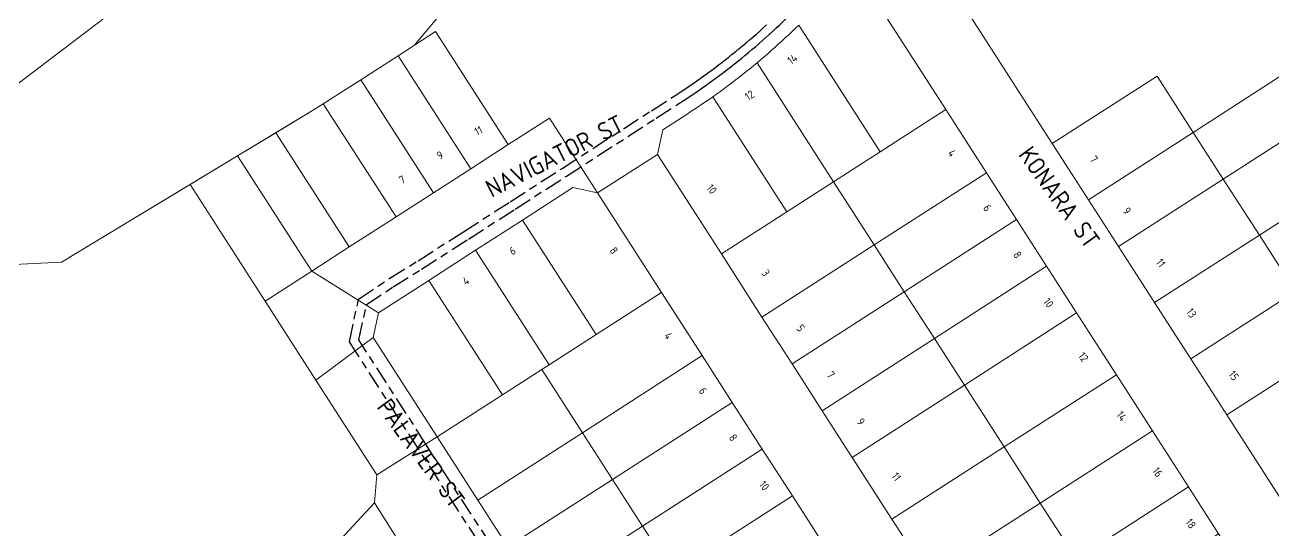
# Model space of a CAD drawing. Extents: x 294483 to 298733, y 6233899 to 6239242.
# Drawn here: x 296886.8 to 297167.5, y 6237674.5 to 6237788 of the extents above; entities that cross this region are included whole.
import ezdxf

# ---------------------------------------------------------------- set-up
doc = ezdxf.new("R2010")
doc.units = 0
doc.linetypes.add('Cable Exist UG', pattern=[8.2, 4, -1.2, 1.8, -1.2])
doc.layers.add('Cadastre Land Parcels_SP_EXT', color=9, linetype='Continuous', lineweight=5)
doc.layers.add('Cadastre Roads_SP_EXT', color=94, linetype='Continuous', lineweight=15)
doc.layers.add('Mains_HV_EXT', color=1, linetype='Continuous', lineweight=25, true_color=0xff0000)
doc.styles.get("Standard").update_dxf_attribs({"font": 'isocp.shx'})

msp = doc.modelspace()

# ---------------------------------------------------------------- linework, layer by layer
at = {"layer": 'Cadastre Land Parcels_SP_EXT', "linetype": 'Continuous'}
for points in [[(296872.09706, 6237733.59028), (296895.0911, 6237734.72526), (296951.89649, 6237769.05856), (296953.90243, 6237770.33894), (296962.33237, 6237775.71972), (296970.7623, 6237781.10051), (296973.7695, 6237783.02006), (296974.45858, 6237783.45952), (296996.33459, 6237809.72469)], [(296929.28201, 6237808.39184), (296782.75754, 6237697.04804)]]:
    msp.add_lwpolyline(points, dxfattribs=at)
for points in [[(296995.50506, 6237761.12877), (296979.15531, 6237786.53923), (296974.45858, 6237783.45952), (296973.7695, 6237783.02006), (296970.7623, 6237781.10051), (296987.09483, 6237755.7176), (296995.50506, 6237761.12877)], [(297079.17434, 6237759.54814), (297060.85256, 6237788.02172), (297060.09608, 6237787.28538), (297059.33457, 6237786.5539), (297058.56793, 6237785.82727), (297057.79625, 6237785.10648), (297057.02025, 6237784.39063), (297056.23921, 6237783.67964), (297055.45314, 6237782.97351), (297054.66274, 6237782.27321), (297053.86722, 6237781.57883), (297053.06754, 6237780.88833), (297052.26354, 6237780.20464), (297051.4545, 6237779.52492), (297068.66108, 6237752.78398), (297079.17434, 6237759.54814)], [(296987.09483, 6237755.7176), (296970.7623, 6237781.10051), (296962.33237, 6237775.71972), (296978.68468, 6237750.30634), (296987.09483, 6237755.7176)], [(297183.19545, 6237770.69254), (297176.43085, 6237781.20615), (297149.51793, 6237763.88863), (297156.28253, 6237753.37608), (297183.19545, 6237770.69254)], [(297068.66108, 6237752.78398), (297051.4545, 6237779.52492), (297050.64926, 6237778.85809), (297049.83987, 6237778.19728), (297049.02535, 6237777.54026), (297048.20651, 6237776.89004), (297047.38431, 6237776.2438), (297046.55699, 6237775.60445), (297045.72542, 6237774.96996), (297044.89042, 6237774.34129), (297044.05117, 6237773.71758), (297043.2068, 6237773.09969), (297042.35986, 6237772.48772), (297041.50781, 6237771.8807), (297058.14791, 6237746.01974), (297068.66108, 6237752.78398)], [(296978.68468, 6237750.30634), (296962.33237, 6237775.71972), (296953.90243, 6237770.33894), (296970.27444, 6237744.89517), (296978.68468, 6237750.30634)], [(297149.51793, 6237763.88863), (297141.40069, 6237776.50376), (297117.85192, 6237761.35101), (297125.96916, 6237748.73588), (297149.51793, 6237763.88863)], [(296969.01252, 6237744.08331), (296970.27444, 6237744.89517), (296953.90243, 6237770.33894), (296951.89649, 6237769.05856), (296943.22576, 6237763.81779), (296959.75623, 6237738.13375), (296969.01252, 6237744.08331)], [(297058.14791, 6237746.01974), (297041.50781, 6237771.8807), (297040.69886, 6237771.31228), (297039.88646, 6237770.74978), (297039.07071, 6237770.19125), (297038.25063, 6237769.63855), (297037.42799, 6237769.09071), (297036.6019, 6237768.54782), (297035.77157, 6237768.00988), (297030.23418, 6237764.44672), (297029.03524, 6237758.92063), (297043.42957, 6237736.54951), (297058.14791, 6237746.01974)], [(297191.3126, 6237758.07749), (297183.19545, 6237770.69254), (297156.28253, 6237753.37608), (297164.39968, 6237740.75997), (297191.3126, 6237758.07749)], [(297103.02662, 6237754.82164), (297093.89188, 6237769.01828), (297079.17434, 6237759.54814), (297068.66108, 6237752.78398), (297077.79582, 6237738.58734), (297103.02662, 6237754.82164)], [(297156.28253, 6237753.37608), (297149.51793, 6237763.88863), (297125.96916, 6237748.73588), (297132.73376, 6237738.22332), (297156.28253, 6237753.37608)], [(296959.75623, 6237738.13375), (296943.22576, 6237763.81779), (296934.66217, 6237758.64194), (296951.34608, 6237732.7225), (296959.75623, 6237738.13375)], [(296951.34608, 6237732.7225), (296934.66217, 6237758.64194), (296923.95962, 6237752.17396), (296940.83212, 6237725.95816), (296951.34608, 6237732.7225)], [(297199.43054, 6237745.46139), (297191.3126, 6237758.07749), (297164.39968, 6237740.75997), (297172.51762, 6237728.14492), (297199.43054, 6237745.46139)], [(297077.79582, 6237738.58734), (297068.66108, 6237752.78398), (297058.14791, 6237746.01974), (297043.42957, 6237736.54951), (297052.5644, 6237722.35198), (297077.79582, 6237738.58734)], [(297109.79122, 6237744.30918), (297103.02662, 6237754.82164), (297077.79582, 6237738.58734), (297084.56051, 6237728.07382), (297109.79122, 6237744.30918)], [(297164.39968, 6237740.75997), (297156.28253, 6237753.37608), (297132.73376, 6237738.22332), (297140.85091, 6237725.60828), (297164.39968, 6237740.75997)], [(296912.96044, 6237624.02135), (296965.41429, 6237680.60086), (296965.96867, 6237686.89686), (296952.25485, 6237708.20728), (296940.83212, 6237725.95816), (296923.95962, 6237752.17396), (296895.0911, 6237734.72526), (296872.09706, 6237733.59028), (296766.66113, 6237662.55937), (296749.4353, 6237648.83248), (296739.17281, 6237633.22402), (296739.03157, 6237628.45662), (296767.92084, 6237602.23163), (296804.66633, 6237556.02785), (296798.13731, 6237548.45465), (296839.49393, 6237512.8074), (296886.41984, 6237598.85238), (296952.27075, 6237562.93749), (296912.96044, 6237624.02135)], [(297029.97413, 6237727.89008), (297015.57891, 6237750.26218), (297010.05212, 6237751.46156), (296998.69714, 6237744.15503), (297015.25668, 6237718.41986), (297029.97413, 6237727.89008)], [(297116.55582, 6237733.79662), (297109.79122, 6237744.30918), (297084.56051, 6237728.07382), (297091.3252, 6237717.56135), (297116.55582, 6237733.79662)], [(297015.25668, 6237718.41986), (296998.69714, 6237744.15503), (296988.18397, 6237737.39079), (297004.74359, 6237711.65561), (297015.25668, 6237718.41986)], [(297172.51762, 6237728.14492), (297164.39968, 6237740.75997), (297140.8517, 6237725.60828), (297145.70496, 6237718.06449), (297148.96894, 6237712.99217), (297172.51762, 6237728.14492)], [(297003.06156, 6237710.57318), (297004.74359, 6237711.65561), (296988.18397, 6237737.39079), (296977.67168, 6237730.62654), (296994.23042, 6237704.89136), (297003.06156, 6237710.57318)], [(297084.56051, 6237728.07382), (297077.79582, 6237738.58734), (297052.5644, 6237722.35198), (297059.32909, 6237711.83952), (297084.56051, 6237728.07382)], [(297123.32042, 6237723.28407), (297116.55582, 6237733.79662), (297091.3252, 6237717.56135), (297098.0898, 6237707.0488), (297123.32042, 6237723.28407)], [(296994.23042, 6237704.89136), (296977.67168, 6237730.62654), (296966.31325, 6237723.32399), (296965.1144, 6237717.79791), (296979.51138, 6237695.42493), (296994.23042, 6237704.89136)], [(297039.10887, 6237713.69362), (297029.97413, 6237727.89008), (297015.25668, 6237718.41986), (297004.74359, 6237711.65561), (297003.06156, 6237710.57318), (297012.19631, 6237696.37663), (297039.10887, 6237713.69362)], [(297091.3252, 6237717.56135), (297084.56051, 6237728.07382), (297059.32909, 6237711.83952), (297066.09369, 6237701.32696), (297091.3252, 6237717.56135)], [(297169.7014, 6237708.49418), (297178.11164, 6237713.90624), (297180.63477, 6237715.52979), (297172.51762, 6237728.14492), (297148.96894, 6237712.99217), (297157.08609, 6237700.37712), (297169.7014, 6237708.49418)], [(297132.24934, 6237709.40728), (297123.32042, 6237723.28407), (297098.0898, 6237707.0488), (297107.01872, 6237693.17201), (297132.24934, 6237709.40728)], [(297098.0898, 6237707.0488), (297091.3252, 6237717.56135), (297066.09369, 6237701.32696), (297072.85838, 6237690.81344), (297098.0898, 6237707.0488)], [(297045.87356, 6237703.18107), (297039.10887, 6237713.69362), (297012.19631, 6237696.37663), (297018.96099, 6237685.86416), (297045.87356, 6237703.18107)], [(297012.19631, 6237696.37663), (297003.06156, 6237710.57318), (296994.23042, 6237704.89136), (296979.51138, 6237695.42493), (296988.64701, 6237681.22847), (297012.19631, 6237696.37663)], [(297140.36649, 6237696.79117), (297132.24934, 6237709.40728), (297107.01872, 6237693.17201), (297115.13587, 6237680.55599), (297140.36649, 6237696.79117)], [(297186.2605, 6237682.75865), (297169.7014, 6237708.49418), (297157.08609, 6237700.37712), (297171.48166, 6237678.00486), (297177.00925, 6237676.80548), (297186.2605, 6237682.75865)], [(297107.01872, 6237693.17201), (297098.0898, 6237707.0488), (297072.85838, 6237690.81344), (297081.78819, 6237676.93674), (297107.01872, 6237693.17201)], [(297052.63825, 6237692.66754), (297045.87356, 6237703.18107), (297018.96099, 6237685.86416), (297025.72489, 6237675.35073), (297052.63825, 6237692.66754)], [(297148.48453, 6237684.17613), (297140.36649, 6237696.79117), (297115.13587, 6237680.55599), (297123.2539, 6237667.94094), (297148.48453, 6237684.17613)], [(297018.96099, 6237685.86416), (297012.19631, 6237696.37663), (296988.64701, 6237681.22847), (296995.41169, 6237670.71503), (297018.96099, 6237685.86416)], [(297059.40294, 6237682.15508), (297052.63825, 6237692.66754), (297025.72489, 6237675.35073), (297032.48958, 6237664.83817), (297059.40294, 6237682.15508)], [(297115.13587, 6237680.55599), (297107.01872, 6237693.17201), (297081.78819, 6237676.93674), (297089.90534, 6237664.32169), (297115.13587, 6237680.55599)], [(297025.72489, 6237675.35073), (297018.96099, 6237685.86416), (296995.41169, 6237670.71503), (297002.17647, 6237660.20257), (297025.72489, 6237675.35073)], [(297155.24904, 6237673.66357), (297148.48453, 6237684.17613), (297123.2539, 6237667.94094), (297130.01842, 6237657.42839), (297155.24904, 6237673.66357)], [(297068.33186, 6237668.27838), (297059.40294, 6237682.15508), (297032.48958, 6237664.83817), (297041.41859, 6237650.96147), (297068.33186, 6237668.27838)], [(297123.2539, 6237667.94094), (297115.13587, 6237680.55599), (297089.90534, 6237664.32169), (297098.02337, 6237651.70567), (297123.2539, 6237667.94094)], [(297032.48958, 6237664.83817), (297025.72489, 6237675.35073), (297002.17647, 6237660.20257), (297008.94116, 6237649.68913), (297032.48958, 6237664.83817)]]:
    msp.add_lwpolyline(points, close=True, dxfattribs=at)
at = {"layer": 'Cadastre Roads_SP_EXT', "linetype": 'Continuous'}
for points in [[(296704.96725, 6237628.7763), (296704.96725, 6237628.77629), (296711.69977, 6237635.78794), (296776.52537, 6237692.43237), (296782.75755, 6237697.04802), (296929.28195, 6237808.39177), (297062.74911, 6237900.37695), (297118.26667, 6237937.68736), (297113.30662, 6237949.86375), (297107.09069, 6237965.1176), (297049.01033, 6237926.24832), (296983.21866, 6237882.23806), (296918.97685, 6237839.23829), (296860.3043, 6237799.96413), (296798.87882, 6237758.83414), (296736.84633, 6237717.32761), (296681.77702, 6237680.09897), (296668.73011, 6237671.76213)], [(297089.90533, 6237664.32174), (297081.78818, 6237676.93674), (297072.85835, 6237690.81346), (297066.09369, 6237701.32696), (297059.32903, 6237711.8395), (297052.56437, 6237722.35194), (297043.42958, 6237736.54957), (297029.03521, 6237758.92059), (297015.57892, 6237750.26212), (297029.97408, 6237727.89013), (297039.10887, 6237713.69357), (297045.87353, 6237703.18112), (297052.63828, 6237692.66761), (297059.40294, 6237682.15508), (297068.33189, 6237668.27836)], [(296974.80171, 6237665.79211), (296965.41428, 6237680.60081), (296912.96049, 6237624.02129)]]:
    msp.add_lwpolyline(points, dxfattribs=at)
for points in [[(297171.48165, 6237678.00489), (297157.08605, 6237700.37715), (297148.9689, 6237712.99224), (297145.70494, 6237718.06452), (297140.85175, 6237725.60831), (297132.73371, 6237738.22331), (297125.96914, 6237748.73594), (297117.8519, 6237761.35094), (297109.73465, 6237773.96701), (297101.61741, 6237786.5821), (297086.75856, 6237809.67441), (297075.24181, 6237798.00304), (297093.8919, 6237769.01826), (297103.0266, 6237754.8217), (297109.79126, 6237744.30917), (297116.55583, 6237733.79655), (297123.32049, 6237723.28401), (297132.24935, 6237709.40729), (297140.36651, 6237696.79123), (297148.48445, 6237684.17613), (297155.24903, 6237673.66351), (297163.36697, 6237661.04745), (297171.48165, 6237678.00489)], [(297004.75466, 6237767.0811), (296995.50508, 6237761.12876), (296987.09484, 6237755.71756), (296978.68469, 6237750.30636), (296970.27445, 6237744.89517), (296969.01247, 6237744.08328), (296959.75626, 6237738.13377), (296951.34611, 6237732.72248), (296966.31332, 6237723.32401), (296977.67165, 6237730.62655), (296988.184, 6237737.39085), (296998.69716, 6237744.15507), (297010.05213, 6237751.46149), (297015.57892, 6237750.26212), (297004.75466, 6237767.0811)], [(296979.51132, 6237695.42496), (296965.11439, 6237717.79793), (296952.25487, 6237708.20722), (296965.96866, 6237686.89683), (296979.51132, 6237695.42496)]]:
    msp.add_lwpolyline(points, close=True, dxfattribs=at)
at = {"layer": 'Mains_HV_EXT', "linetype": 'Cable Exist UG'}
for p, q in [((297056.46937, 6237787.99058), (297058.69899, 6237790.12945)), ((297051.30084, 6237785.99502), (297052.06568, 6237786.67219)), ((297052.06568, 6237786.67219), (297052.82384, 6237787.35387)), ((297052.82384, 6237787.35387), (297053.57809, 6237788.04055)), ((297054.18577, 6237785.88183), (297054.94853, 6237786.57676)), ((297054.94853, 6237786.57676), (297055.70653, 6237787.27679)), ((297055.70653, 6237787.27679), (297056.46937, 6237787.99058)), ((297048.21887, 6237783.34924), (297048.99789, 6237784.00355)), ((297048.99789, 6237784.00355), (297049.77149, 6237784.6627)), ((297049.77149, 6237784.6627), (297050.53833, 6237785.32528)), ((297050.53833, 6237785.32528), (297051.30084, 6237785.99502)), ((297051.08587, 6237783.15104), (297051.86606, 6237783.82438)), ((297051.86606, 6237783.82438), (297052.64425, 6237784.50588)), ((297052.64425, 6237784.50588), (297053.41818, 6237785.19139)), ((297053.41818, 6237785.19139), (297054.18577, 6237785.88183)), ((297044.30141, 6237780.18661), (297045.09228, 6237780.80823)), ((297045.09228, 6237780.80823), (297045.87806, 6237781.43426)), ((297045.87806, 6237781.43426), (297046.66192, 6237782.06705)), ((297046.66192, 6237782.06705), (297047.44177, 6237782.70544)), ((297047.44177, 6237782.70544), (297048.21887, 6237783.34924)), ((297047.93868, 6237780.52261), (297048.72921, 6237781.16958)), ((297048.72921, 6237781.16958), (297049.51257, 6237781.81956)), ((297049.51257, 6237781.81956), (297050.30335, 6237782.48372)), ((297050.30335, 6237782.48372), (297051.08587, 6237783.15104)), ((297041.09925, 6237777.75462), (297041.90679, 6237778.35455)), ((297041.90679, 6237778.35455), (297042.70709, 6237778.95865)), ((297042.70709, 6237778.95865), (297043.50671, 6237779.57008)), ((297043.50671, 6237779.57008), (297044.30141, 6237780.18661)), ((297043.92663, 6237777.37049), (297044.73726, 6237777.99002)), ((297044.73726, 6237777.99002), (297045.54297, 6237778.61489)), ((297045.54297, 6237778.61489), (297046.34569, 6237779.24551)), ((297046.34569, 6237779.24551), (297047.14306, 6237779.88047)), ((297047.14306, 6237779.88047), (297047.93868, 6237780.52261)), ((297037.10688, 6237774.90222), (297037.8829, 6237775.44117)), ((297037.8829, 6237775.44117), (297038.65633, 6237775.98596)), ((297038.65633, 6237775.98596), (297039.47547, 6237776.5712)), ((297039.47547, 6237776.5712), (297040.28903, 6237777.15937)), ((297040.28903, 6237777.15937), (297041.09925, 6237777.75462)), ((297040.64538, 6237774.9476), (297041.4717, 6237775.5446)), ((297041.4717, 6237775.5446), (297042.29426, 6237776.14845)), ((297042.29426, 6237776.14845), (297043.11391, 6237776.75705)), ((297043.11391, 6237776.75705), (297043.92663, 6237777.37049)), ((297033.17149, 6237772.27629), (297033.96961, 6237772.79455)), ((297033.96961, 6237772.79455), (297034.75639, 6237773.31214)), ((297034.75639, 6237773.31214), (297035.54142, 6237773.83658)), ((297035.54142, 6237773.83658), (297036.32627, 6237774.36735)), ((297036.32627, 6237774.36735), (297037.10688, 6237774.90222)), ((297036.65235, 6237772.17252), (297037.44763, 6237772.71038)), ((297037.44763, 6237772.71038), (297038.23883, 6237773.25234)), ((297038.23883, 6237773.25234), (297039.02686, 6237773.79963)), ((297039.02686, 6237773.79963), (297039.81381, 6237774.35359)), ((297039.81381, 6237774.35359), (297040.64538, 6237774.9476)), ((297027.72335, 6237768.76323), (297033.17149, 6237772.27629)), ((297028.79332, 6237767.07297), (297034.25214, 6237770.59254)), ((297034.25214, 6237770.59254), (297035.05977, 6237771.11672)), ((297035.05977, 6237771.11672), (297035.85673, 6237771.64107)), ((297035.85673, 6237771.64107), (297036.65235, 6237772.17252)), ((297007.6062, 6237755.80149), (297027.72335, 6237768.76323)), ((297008.61403, 6237754.08004), (297028.79332, 6237767.07297)), ((297028.79332, 6237767.07297), (297028.79332, 6237767.07297)), ((296995.94809, 6237748.29632), (297007.6062, 6237755.80149)), ((296997.05201, 6237746.64285), (297008.61403, 6237754.08004)), ((296985.44561, 6237741.56349), (296995.94809, 6237748.29632)), ((296986.54779, 6237739.89834), (296997.05201, 6237746.64285)), ((296975.2331, 6237735.0196), (296985.44561, 6237741.56349)), ((296975.97716, 6237733.1168), (296986.54779, 6237739.89834)), ((296968.88999, 6237731.08546), (296975.2331, 6237735.0196)), ((296969.63581, 6237729.18366), (296975.97716, 6237733.1168)), ((296975.97716, 6237733.1168), (296975.97716, 6237733.1168)), ((296961.86471, 6237726.41459), (296968.88999, 6237731.08546)), ((296963.64355, 6237725.18095), (296969.63581, 6237729.18366)), ((296959.78698, 6237716.83845), (296961.86471, 6237726.41459)), ((296961.91717, 6237717.22392), (296963.64355, 6237725.18095)), ((296975.30233, 6237692.72502), (296959.78698, 6237716.83845)), ((296976.98291, 6237693.80934), (296961.91717, 6237717.22392)), ((296991.63916, 6237671.15618), (296976.98291, 6237693.80934)), ((296988.86141, 6237671.76779), (296975.30233, 6237692.72502))]:
    msp.add_line(p, q, dxfattribs=at)

# ---------------------------------------------------------------- texts
at = {"layer": 'Cadastre Land Parcels_SP_EXT'}
for s, rotation, p in [('14', 35.5083707, (297059.10428, 6237779.03345)), ('12', 31.3099504, (297049.42085, 6237770.95723)), ('11', 26.9315437, (296988.48795, 6237763.10329)), ('9', 27.0356421, (296980.0383, 6237757.65945)), ('4', 306.2538377, (297094.20236, 6237759.174)), ('7', 306.5137118, (297126.15569, 6237757.77573)), ('7', 27.3736069, (296971.56581, 6237752.19462)), ('10', 305.7455931, (297039.98308, 6237751.38724)), ('6', 306.7176505, (297102.17232, 6237746.83781)), ('9', 306.5137118, (297133.59088, 6237746.20925)), ('6', 27.3736073, (296996.38141, 6237736.205)), ('8', 305.5968676, (297018.17821, 6237737.29957)), ('8', 306.5137118, (297108.93652, 6237736.32523)), ('3', 305.0337961, (297052.34534, 6237732.23794)), ('11', 306.5137118, (297141.03748, 6237734.64707)), ('4', 27.1437767, (296985.8691, 6237729.44124)), ('10', 306.5137118, (297115.70116, 6237725.81169)), ('13', 305.8953991, (297147.83699, 6237723.52955)), ('5', 306.5137117, (297060.19024, 6237719.82553)), ('4', 304.8879596, (297030.44878, 6237718.14139)), ('12', 306.5137118, (297123.53929, 6237713.61339)), ('7', 306.7176506, (297066.96612, 6237709.31224)), ('15', 307.2267173, (297157.31921, 6237709.44978)), ('6', 306.7176505, (297038.23624, 6237705.72125)), ('9', 306.7176505, (297073.73252, 6237698.79475)), ('14', 306.4602833, (297132.09759, 6237700.38763)), ('8', 306.5137118, (297045.00053, 6237695.2077)), ('16', 306.3086925, (297140.21377, 6237687.77603)), ('10', 306.7176506, (297051.76473, 6237684.69618)), ('11', 306.7176506, (297081.5955, 6237686.599)), ('18', 306.4602833, (297147.65379, 6237676.21517))]:
    msp.add_text(s, height=1.8, rotation=rotation, dxfattribs=at).set_placement(p)
at = {"layer": 'Cadastre Roads_SP_EXT'}
for s, rotation, p in [('NAVIGATOR ST', 26.9060935, (296991.76681, 6237749.11487)), ('KONARA ST', 305.895399, (297110.01862, 6237758.84315)), ('PALAVER ST', 306.373037, (296965.76557, 6237702.11844))]:
    msp.add_text(s, height=4, rotation=rotation, dxfattribs=at).set_placement(p)

doc.saveas('drawing.dxf')
